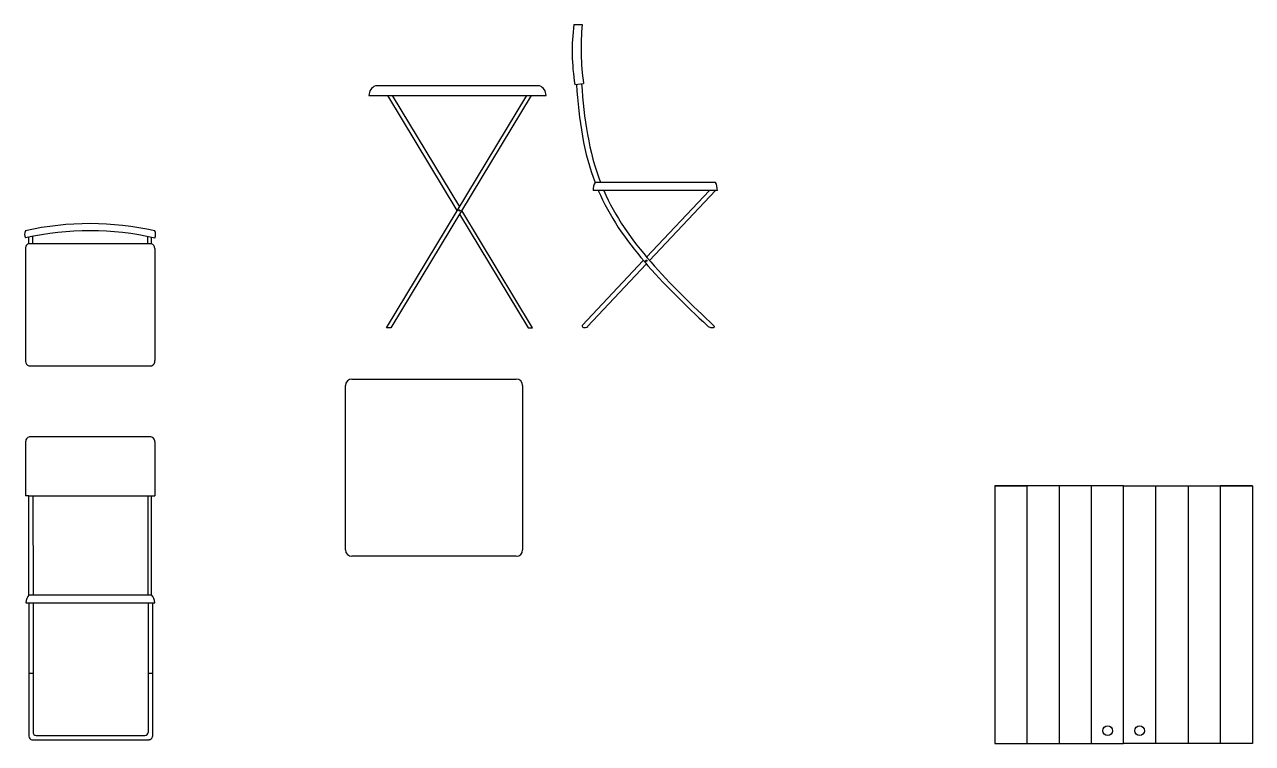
# Model space of a CAD drawing. Header units: inches. Extents: x 234 to 615, y 17 to 241.
import ezdxf

# ---------------------------------------------------------------- set-up
doc = ezdxf.new("R2010")
doc.units = ezdxf.units.IN
doc.header["$MEASUREMENT"] = 0

msp = doc.modelspace()

# ---------------------------------------------------------------- linework, layer by layer
for p, q in [((404.28, 240.56), (406.87, 240.56)), ((404.6, 221.94), (407.3, 222.25)), ((347.88, 218.56), (368.78, 183.99)), ((448.28, 191.56), (410.86, 191.56)), ((448.28, 189.06), (410.27, 189.06)), ((448.85, 189.06), (410.27, 189.06)), ((426.88, 168.39), (446.34, 189.06)), ((427.81, 167.31), (448.28, 189.06)), ((235.05, 172.52), (235.05, 174.54)), ((273.17, 172.52), (235.05, 172.52)), ((236.25, 172.52), (236.25, 174.79)), ((271.97, 172.52), (271.97, 174.76)), ((273.17, 172.52), (273.17, 174.52)), ((234.05, 171.33), (234.05, 135.84)), ((274.17, 171.1), (274.17, 136.26)), ((406.9, 147.16), (425.84, 167.28)), ((408.56, 146.86), (426.76, 166.2)), ((407.29, 146.56), (407.92, 146.56)), ((446.74, 146.56), (447.7, 146.56)), ((448.28, 146.56), (448.28, 146.56)), ((235.05, 134.66), (273.17, 134.66)), ((335.36, 130.51), (386.36, 130.51)), ((333.36, 77.51), (333.36, 128.51)), ((388.36, 128.51), (388.36, 77.51)), ((234.05, 111.08), (234.05, 94.26)), ((272.67, 112.58), (235.58, 112.58)), ((274.17, 111.05), (274.17, 94.26)), ((574.97, 97.41), (534.97, 97.41)), ((534.97, 97.41), (534.97, 17.41)), ((534.97, 97.41), (544.97, 97.41)), ((544.97, 97.41), (544.97, 17.41)), ((554.97, 97.41), (554.97, 17.41)), ((564.97, 17.41), (564.97, 97.41)), ((574.97, 17.41), (574.97, 97.41)), ((574.97, 97.41), (614.97, 97.41)), ((584.97, 17.41), (584.97, 97.41)), ((594.97, 97.41), (594.97, 17.41)), ((614.97, 97.41), (604.97, 97.41)), ((604.97, 97.41), (604.97, 17.41)), ((614.97, 97.41), (614.97, 17.41)), ((235.05, 94.26), (234.05, 94.26)), ((235.05, 63.56), (235.05, 94.26)), ((235.05, 94.26), (273.17, 94.26)), ((236.25, 94.26), (236.36, 63.58)), ((271.97, 94.26), (272, 63.58)), ((273.17, 63.57), (273.17, 94.26)), ((273.17, 94.26), (274.17, 94.26)), ((386.36, 75.51), (335.36, 75.51)), ((234.13, 61.08), (274.13, 61.08)), ((235.05, 63.56), (273.18, 63.56)), ((235.05, 61.08), (235.05, 19.54)), ((236.35, 61.08), (236.35, 20.89)), ((272.11, 61.08), (272.11, 20.85)), ((273.41, 61.08), (273.41, 19.55)), ((235.05, 39.27), (236.35, 39.27)), ((272.11, 39.27), (273.41, 39.27)), ((237.32, 19.88), (271.1, 19.88)), ((236.02, 18.58), (272.45, 18.58)), ((534.97, 17.41), (574.97, 17.41)), ((614.97, 17.41), (574.97, 17.41))]:
    msp.add_line(p, q)
msp.add_lwpolyline([(342.65, 221.56, 0.302776), (340.65, 218.56), (395.65, 218.56, 0.302776), (393.65, 221.56)], format="xyb", close=True)
for points in [[(390.08, 218.56), (391.05, 218.56), (347.47, 146.47), (346.1, 146.47), (389.68, 218.56)], [(368.09, 182.85), (346.5, 218.56), (347.47, 218.56)], [(368.78, 181.71), (390.08, 146.47), (391.46, 146.47), (369.47, 182.85)]]:
    msp.add_lwpolyline(points)
for centre, radius in [((368.78, 182.86), 0.201), ((426.76, 167.26), 0.194), ((570.01, 21.37), 1.5), ((579.92, 21.37), 1.5)]:
    msp.add_circle(centre, radius)
for centre, radius, start, end in [((467.31, 232.35), 63.57, 172.5735, 189.4195), ((481.79, 233.18), 75.28, 174.369, 188.3362), ((414.95, 189.29), 4.69, 150.9498, 182.664), ((443.33, 189.13), 5.51, 359.4041, 26.2418), ((235.77, 175.44), 2.05, 147.1093, 212.8907), ((254.05, 86.86), 91.9, 77.3584, 102.5704), ((254.05, 84.63), 91.9, 77.3584, 102.5704), ((271.56, 175.41), 2.83, 336.7999, 23.2001), ((235.4, 171.22), 1.36, 105.0212, 175.3446), ((272.66, 171.11), 1.51, 359.6589, 70.3234), ((407.33, 147.01), 0.451, 161.0087, 264.505), ((407.87, 147.52), 0.959, 273.2401, 316.7383), ((446.93, 148.2), 1.64, 226.1279, 263.1405), ((447.65, 146.82), 0.258, 282.3781, 33.4015), ((235.34, 135.92), 1.29, 176.5228, 257.1115), ((272.61, 136.13), 1.57, 291.1052, 4.8398), ((335.36, 128.51), 2, 90, 180), ((386.36, 128.51), 2, 360, 90), ((235.55, 111.08), 1.5, 88.7332, 180), ((272.67, 111.08), 1.5, 358.7332, 90), ((335.36, 77.51), 2, 180, 270), ((386.36, 77.51), 2, 270, 0), ((239.38, 60.55), 5.28, 145.1325, 174.1652), ((270.65, 61.17), 3.48, 358.5696, 43.5993), ((236.06, 19.59), 1.01, 176.7769, 267.5563), ((237.36, 20.89), 1.01, 176.7769, 267.5563), ((271.1, 20.89), 1.01, 266.7769, 357.5563), ((272.4, 19.59), 1.01, 266.7769, 357.5563)]:
    msp.add_arc(centre, radius, start, end)
for points in [[(405.05, 222), (405.81, 210.96), (407.39, 200.28), (410.86, 191.56)], [(406.66, 222.18), (407.39, 211.43), (408.9, 201.03), (412.54, 191.56)], [(411.86, 189.06), (418.66, 173.16), (431.92, 160.07), (445.79, 147.01)], [(413.56, 189.06), (420.5, 173.04), (434.15, 159.99), (447.86, 146.96)]]:
    msp.add_open_spline(points, degree=3)

doc.saveas('drawing.dxf')
